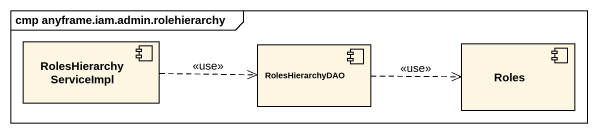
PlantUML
@startuml
mainframe cmp anyframe.iam.admin.rolehierarchy
component RolesHierarchyServiceImpl
component RolesHierarchyDAO
component Roles
RolesHierarchyServiceImpl .right.> RolesHierarchyDAO : <<use>>
RolesHierarchyDAO .right.> Roles : <<use>>
@enduml
